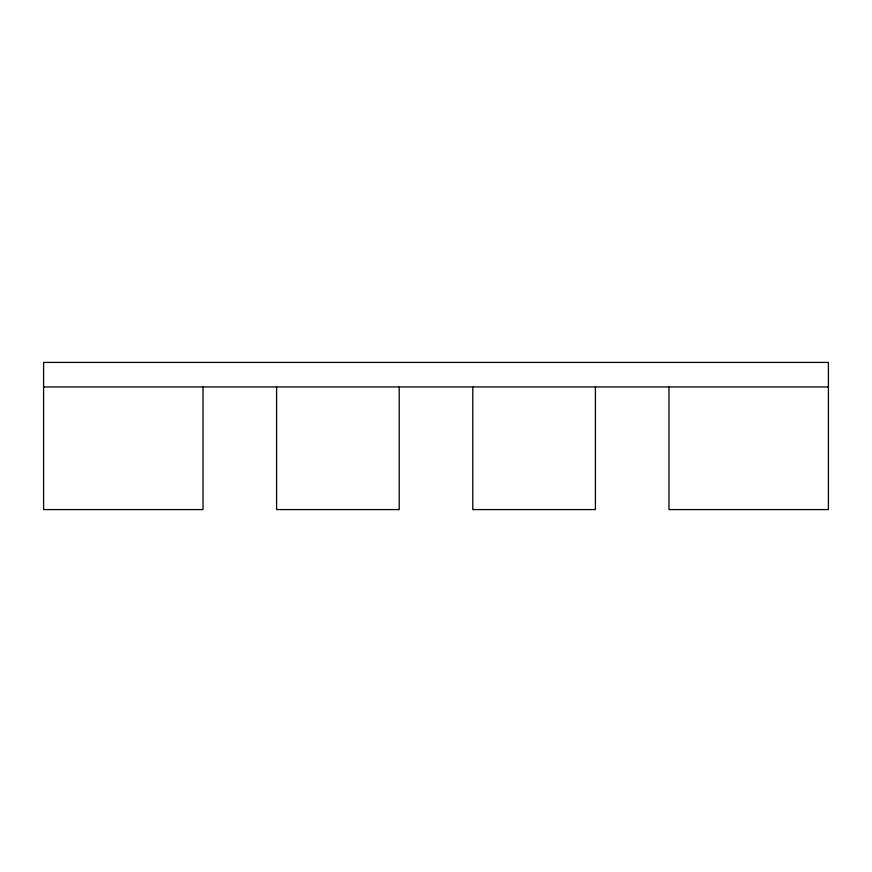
<?xml version="1.0" encoding="UTF-8"?>
<svg xmlns="http://www.w3.org/2000/svg" width="872" height="872" viewBox="0 0 872 872"><rect width="100%" height="100%" fill="white"/><g stroke="black" fill="none" stroke-linecap="round" stroke-linejoin="round"><path stroke-width="1.31" d="M43.6 386.95L828.4 386.95M668.988 386.95L668.988 509.575L828.4 509.575L828.4 362.425L43.6 362.425L43.6 509.575L203.013 509.575L203.013 386.95M595.413 386.95L595.413 509.575L472.788 509.575L472.788 386.95M399.213 386.95L399.213 509.575L276.588 509.575L276.588 386.95"/></g></svg>
